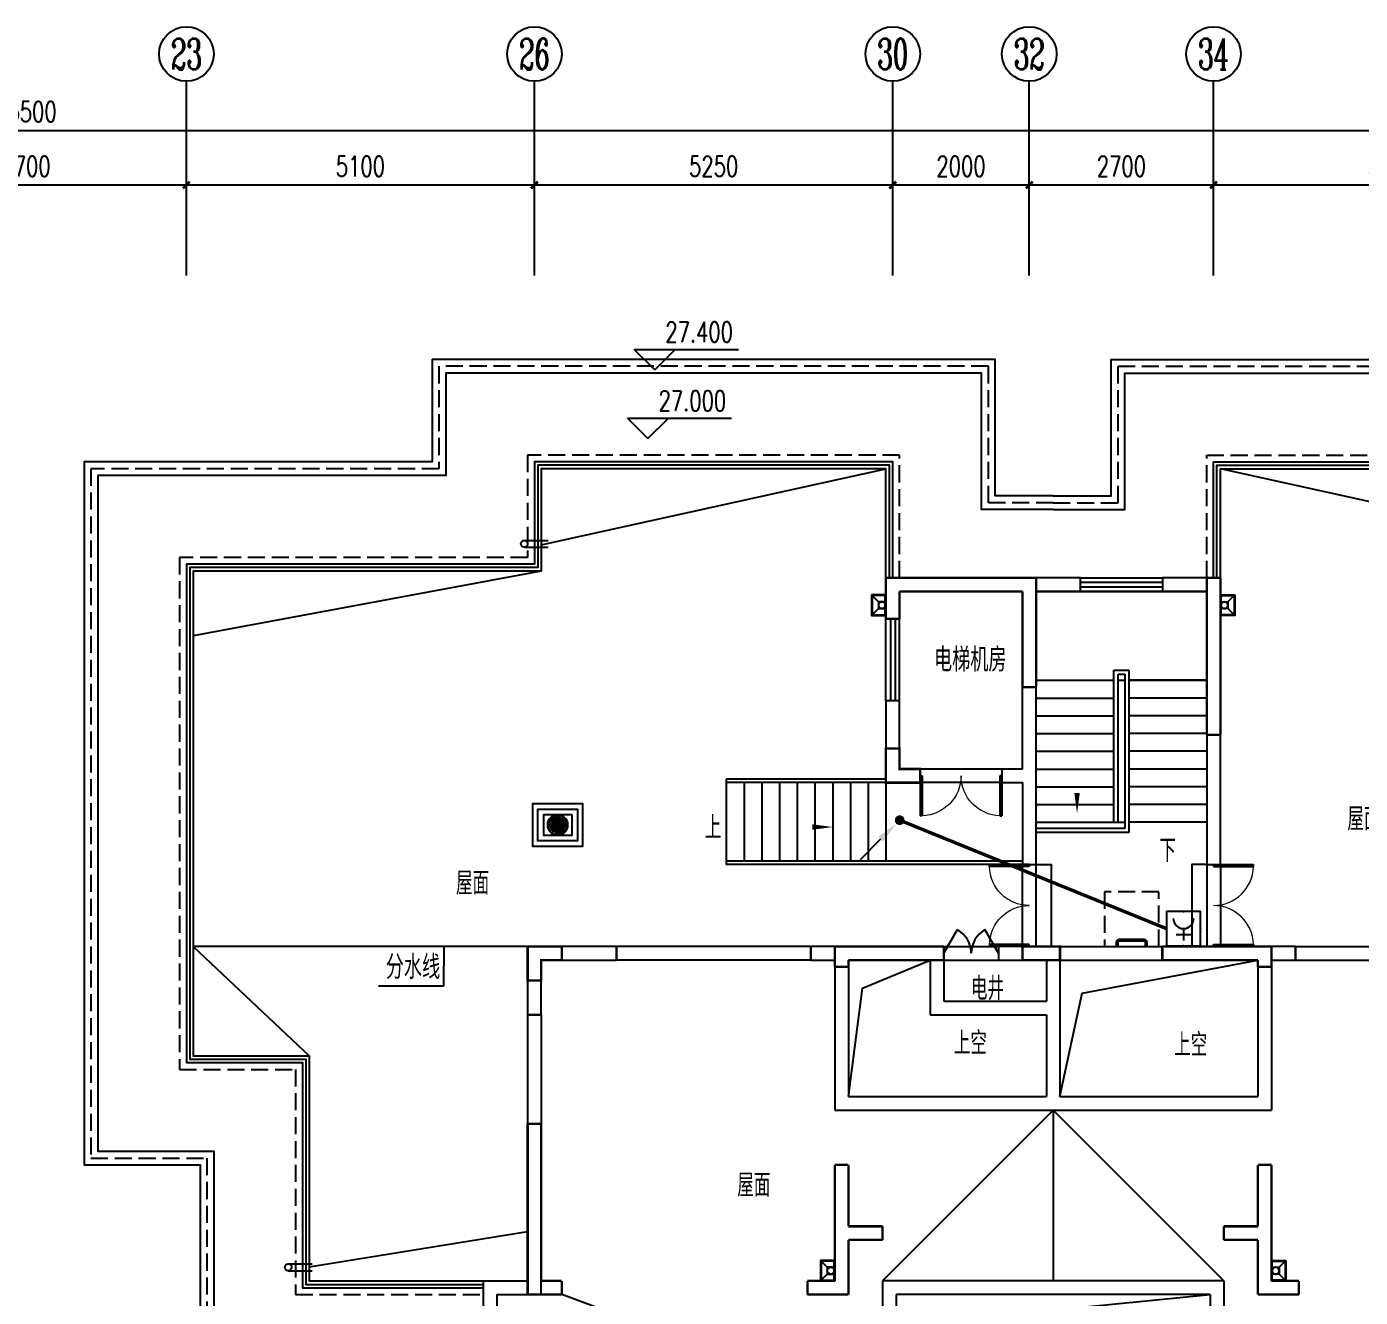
# Model space of a CAD drawing. Extents: x -993182 to -819982, y 169304 to 600104.
# Drawn here: x -865189 to -845648, y 243428 to 262045 of the extents above; entities that cross this region are included whole.
import ezdxf
from ezdxf.enums import TextEntityAlignment as Align

# ---------------------------------------------------------------- set-up
doc = ezdxf.new("R2010")
doc.units = 0
doc.header["$LTSCALE"] = 1000
doc.header["$MEASUREMENT"] = 0
doc.linetypes.add('DASH', pattern=[0.35, 0.25, -0.1])
for name, color, linetype in [('AXIS', 3, 'Continuous'), ('DIM_ELEV', 3, 'Continuous'), ('DIM_LEAD', 3, 'Continuous'), ('DIM_SYMB', 3, 'Continuous'), ('EQUIP-消防', 3, 'Continuous'), ('HATCH', 4, 'Continuous'), ('LWIRE', 4, 'Continuous'), ('PUB_HATCH', 8, 'Continuous'), ('PUB_TEXT', 7, 'Continuous'), ('STAIR', 2, 'Continuous'), ('WALL', 4, 'Continuous'), ('WINDOW', 2, 'Continuous'), ('WIRE-照明', 1, 'Continuous'), ('屋面', 139, 'Continuous'), ('栏杆', 169, 'Continuous'), ('面层', 215, 'Continuous')]:
    doc.layers.add(name, color=color, linetype=linetype)
doc.styles.add('_TCH_AXIS', font='COMPLEX', dxfattribs={"bigfont": 'GBCBIG'})
doc.styles.add('_TCH_DIM', font='SIMPLEX', dxfattribs={"bigfont": 'GBCBIG'})
doc.styles.add('_TCH_DIM_T3', font='SIMPLEX', dxfattribs={"width": 0.705882, "bigfont": 'GBCBIG'})
doc.styles.add('_TCH_WINDOW', font='ICED', dxfattribs={"width": 0.8, "height": 3.5, "bigfont": 'BZHZ'})
doc.styles.add('hnurban', font='tssdeng.shx', dxfattribs={"width": 0.8, "bigfont": 'tssdchn.shx'})
doc.styles.get("Standard").update_dxf_attribs({"font": 'gbenor.shx', "bigfont": 'gbcbig.shx'})
doc.dimstyles.new('_TCH_ARCH&&100', dxfattribs={"dimtxt": 297.5, "dimasz": 100, "dimexe": 250, "dimexo": 300, "dimgap": 126.25, "dimtad": 1, "dimdec": 0, "dimzin": 0, "dimdsep": 46, "dimtxsty": '_TCH_DIM_T3', "dimblk": 'ARCHTICK', "dimcen": 0.09, "dimclrt": 7, "dimazin": 2, "dimtfac": 1, "dimtdec": 0, "dimtix": 1, "dimtmove": 2, "dimatfit": 3, "dimfxl": 0, "dimtolj": 1, "dimtzin": 0, "dimarcsym": 0})

# ---------------------------------------------------------------- blocks, each defined once
blk = doc.blocks.new('A$C72BA2012')
at = {"color": 6}
for p, q in [((100, 200), (0, 300)), ((11, 290), (10, 290)), ((10, 290), (10, 10)), ((200, 290), (10, 290)), ((200, 10), (200, 290)), ((100, 100), (0, 0)), ((10, 10), (200, 10))]:
    blk.add_line(p, q, dxfattribs=at)
blk.add_lwpolyline([(0, 300), (0, 0), (210, 0), (210, 300), (0, 300)], dxfattribs=at)
blk.add_lwpolyline([(200, 100), (200, 200), (100, 200), (100, 100)], close=True, dxfattribs=at)
blk.add_circle((150, 150), 50, dxfattribs=at)
blk = doc.blocks.new('A$C26F86BD8')
at = {"color": 6}
for points in [[(0, 310), (0, 620), (370, 620), (740, 620), (740, 310), (740, 0), (370, 0), (0, 0)], [(660, 310), (660, 540), (370, 540), (80, 540), (80, 310), (80, 80), (370, 80), (660, 80)]]:
    blk.add_lwpolyline(points, close=True, dxfattribs=at)
blk.add_lwpolyline([(160, 460), (580, 460), (580, 160), (160, 160), (160, 460)], dxfattribs=at)
for radius in [151, 15.1, 5.03]:
    blk.add_circle((370, 310), radius, dxfattribs=at)
at = {"layer": 'PUB_HATCH'}
for centre, start, end in [((236, 256), 27.8627, 85.0689), ((227, 293), 12.8627, 70.0689), ((228, 330), 357.8627, 55.0689), ((238, 367), 342.8627, 40.0689), ((257, 399), 327.8627, 25.0689), ((284, 425), 312.8627, 10.0689), ((316, 444), 297.8627, 355.0689), ((353, 453), 282.8627, 340.0689), ((281, 197), 57.8627, 115.0689), ((313, 178), 72.8627, 130.0689), ((255, 224), 42.8627, 100.0689), ((350, 168), 87.8627, 145.0689), ((387, 167), 102.8627, 160.0689), ((424, 176), 117.8627, 175.0689), ((456, 195), 132.8627, 190.0689), ((483, 221), 147.8627, 205.0689), ((502, 253), 162.8627, 220.0689), ((512, 290), 177.8627, 235.0689), ((513, 327), 192.8627, 250.0689), ((504, 364), 207.8627, 265.0689), ((485, 396), 222.8627, 280.0689), ((459, 423), 237.8627, 295.0689), ((427, 442), 252.8627, 310.0689), ((390, 452), 267.8627, 325.0689)]:
    blk.add_arc(centre, 144, start, end, dxfattribs=at)
blk = doc.blocks.new('A$C4E4A79F1')
at = {"color": 6}
for points in [[(0, 350), (0, 0)], [(100, 350), (100, 0)]]:
    blk.add_lwpolyline(points, dxfattribs=at)
blk.add_circle((50, 350), 50, dxfattribs=at)
blk = doc.blocks.new('q6')
at = {"color": 3, "const_width": 35}
for points in [[(-478162, -604927), (-475962, -604927)], [(-478162, -605527), (-478162, -604927)], [(-475962, -606527), (-475962, -604927)], [(-473462, -607227), (-473462, -604927)], [(-473462, -604927), (-473262, -604927)], [(-473262, -607227), (-473262, -604927)], [(-477962, -605127), (-476162, -605127)], [(-477962, -605527), (-477962, -605127)], [(-476162, -606527), (-476162, -605127)], [(-477962, -605527), (-478162, -605527)], [(-475962, -606527), (-476162, -606527)], [(-473262, -607227), (-473462, -607227)], [(-478912, -610327), (-477312, -610327)], [(-478912, -610627), (-478912, -610327)], [(-477312, -610327), (-477312, -610527)], [(-474112, -610327), (-473462, -610327)], [(-474112, -610527), (-474112, -610327)], [(-473462, -610327), (-473462, -610327)], [(-473462, -610327), (-473262, -610327)], [(-473262, -610327), (-473262, -610327)], [(-473262, -610327), (-472512, -610327)], [(-472512, -610627), (-472512, -610327)], [(-478712, -610627), (-478912, -610627)], [(-478712, -610527), (-477312, -610527)], [(-478712, -610627), (-478712, -610527)], [(-474112, -610527), (-473262, -610527)], [(-473262, -610527), (-472712, -610527)], [(-472712, -610627), (-472712, -610527)], [(-472512, -610627), (-472712, -610627)], [(-483412, -615427), (-483412, -612927)], [(-483412, -612927), (-483212, -612927)], [(-483212, -615227), (-483212, -612927)], [(-478912, -614427), (-478912, -613527)], [(-478912, -613527), (-478712, -613527)], [(-478712, -614427), (-478712, -613527)], [(-472712, -614427), (-472712, -613527)], [(-472712, -613527), (-472512, -613527)], [(-472512, -614427), (-472512, -613527)], [(-478912, -615227), (-478912, -614427)], [(-478712, -614427), (-478212, -614427)], [(-478212, -614427), (-478212, -614627)], [(-473212, -614427), (-472712, -614427)], [(-473212, -614627), (-473212, -614427)], [(-472512, -615227), (-472512, -614427)], [(-478712, -614627), (-478212, -614627)], [(-478712, -615427), (-478712, -614627)], [(-473212, -614627), (-472712, -614627)], [(-472712, -615427), (-472712, -614627)], [(-483212, -615227), (-482912, -615227)], [(-482912, -615227), (-482912, -615427)], [(-479312, -615227), (-478912, -615227)], [(-479312, -615427), (-479312, -615227)], [(-472512, -615227), (-472112, -615227)], [(-472112, -615227), (-472112, -615427)], [(-483412, -615427), (-482912, -615427)], [(-479312, -615427), (-478712, -615427)], [(-472712, -615427), (-472112, -615427)]]:
    blk.add_lwpolyline(points, dxfattribs=at)
for points in [[(-478162, -607927), (-477662, -607927), (-477662, -607727), (-477962, -607727), (-477962, -607427), (-478162, -607427)], [(-483412, -610827), (-483212, -610827), (-483212, -610527), (-482912, -610527), (-482912, -610327), (-483412, -610327)], [(-476162, -610527), (-476162, -610327), (-475962, -610327), (-475962, -610327), (-475612, -610327), (-475612, -610527)]]:
    blk.add_lwpolyline(points, close=True, dxfattribs=at)
blk = doc.blocks.new('$WINLIB2D$00000001')
at = {"color": 0}
for points in [[(-0.5, 0.5), (-0.5, -0.5)], [(-0.5, 0.5), (0.5, 0.5)], [(0.5, -0.5), (0.5, 0.5)], [(0.5, 0.167), (-0.5, 0.167)], [(0.5, -0.167), (-0.5, -0.167)], [(-0.5, -0.5), (0.5, -0.5)]]:
    blk.add_lwpolyline(points, dxfattribs=at)
blk = doc.blocks.new('$DorLib2D$00000002')
for p, q in [((-0.5, 0), (-0.5, 0.4875)), ((-0.475, 0.4875), (-0.5, 0.4875)), ((-0.475, 0), (-0.475, 0.4875)), ((0.475, 0), (0.475, 0.4875)), ((0.475, 0.4875), (0.5, 0.4875)), ((0.5, 0), (0.5, 0.4875)), ((-0.5, 0), (-0.475, 0)), ((0.5, 0), (0.475, 0))]:
    blk.add_line(p, q)
at = {"lineweight": 13}
for centre, start, end in [((-0.4875, 0), 0, 88.53072), ((0.4875, 0), 91.46928, 180)]:
    blk.add_arc(centre, 0.4875, start, end, dxfattribs=at)
blk = doc.blocks.new('$DorLib2D$00000231')
at = {"color": 0}
for p, q in [((-0.5, 0), (-0.25, 0.433)), ((0.5, 0), (0.25, 0.433))]:
    blk.add_line(p, q, dxfattribs=at)
for centre, start, end in [((-0.5, 0), 0, 60), ((0.5, 0), 120, 180)]:
    blk.add_arc(centre, 0.5, start, end, dxfattribs=at)
blk = doc.blocks.new('_ArchTick')
at = {"color": 0, "linetype": 'ByBlock', "const_width": 0.4}
blk.add_lwpolyline([(-0.5, -0.5), (0.5, 0.5)], dxfattribs=at)
blk = doc.blocks.new('*D554')
at = {"layer": 'AXIS', "color": 0, "lineweight": -2}
for p, q in [((-254109, -485920), (-254109, -483544)), ((-198609, -485920), (-198609, -483544)), ((-254109, -483794), (-198609, -483794))]:
    blk.add_line(p, q, dxfattribs=at)
at = {"layer": 'Defpoints', "color": 0}
for p in [(-198609, -483794), (-254109, -486220), (-198609, -486220)]:
    blk.add_point(p, dxfattribs=at)
at = {"layer": 'AXIS', "color": 0, "lineweight": -2, "xscale": 100, "yscale": 100, "zscale": 100, "rotation": 180}
blk.add_blockref('_ArchTick', (-254109, -483794), dxfattribs=at)
at = {"layer": 'AXIS', "color": 0, "lineweight": -2, "xscale": 100, "yscale": 100, "zscale": 100}
blk.add_blockref('_ArchTick', (-198609, -483794), dxfattribs=at)
at = {"layer": 'AXIS', "color": 7, "insert": (-226359, -483519), "char_height": 297.5, "attachment_point": 5, "style": '_TCH_DIM_T3'}
blk.add_mtext('\\A1;55500', dxfattribs=at)
blk = doc.blocks.new('*D561')
at = {"layer": 'AXIS', "color": 0, "lineweight": -2}
for p, q in [((-228709, -485920), (-228709, -484344)), ((-224009, -485920), (-224009, -484344)), ((-228709, -484594), (-224009, -484594))]:
    blk.add_line(p, q, dxfattribs=at)
at = {"layer": 'Defpoints', "color": 0}
for p in [(-224009, -484594), (-228709, -486220), (-224009, -486220)]:
    blk.add_point(p, dxfattribs=at)
at = {"layer": 'AXIS', "color": 0, "lineweight": -2, "xscale": 100, "yscale": 100, "zscale": 100, "rotation": 180}
blk.add_blockref('_ArchTick', (-228709, -484594), dxfattribs=at)
at = {"layer": 'AXIS', "color": 0, "lineweight": -2, "xscale": 100, "yscale": 100, "zscale": 100}
blk.add_blockref('_ArchTick', (-224009, -484594), dxfattribs=at)
at = {"layer": 'AXIS', "color": 7, "insert": (-226359, -484319), "char_height": 297.5, "attachment_point": 5, "style": '_TCH_DIM_T3'}
blk.add_mtext('\\A1;4700', dxfattribs=at)
blk = doc.blocks.new('*D562')
at = {"layer": 'AXIS', "color": 0, "lineweight": -2}
for p, q in [((-224009, -485920), (-224009, -484344)), ((-218909, -485920), (-218909, -484344)), ((-224009, -484594), (-218909, -484594))]:
    blk.add_line(p, q, dxfattribs=at)
at = {"layer": 'Defpoints', "color": 0}
for p in [(-218909, -484594), (-224009, -486220), (-218909, -486220)]:
    blk.add_point(p, dxfattribs=at)
at = {"layer": 'AXIS', "color": 0, "lineweight": -2, "xscale": 100, "yscale": 100, "zscale": 100, "rotation": 180}
blk.add_blockref('_ArchTick', (-224009, -484594), dxfattribs=at)
at = {"layer": 'AXIS', "color": 0, "lineweight": -2, "xscale": 100, "yscale": 100, "zscale": 100}
blk.add_blockref('_ArchTick', (-218909, -484594), dxfattribs=at)
at = {"layer": 'AXIS', "color": 7, "insert": (-221459, -484319), "char_height": 297.5, "attachment_point": 5, "style": '_TCH_DIM_T3'}
blk.add_mtext('\\A1;5100', dxfattribs=at)
blk = doc.blocks.new('*D563')
at = {"layer": 'AXIS', "color": 0, "lineweight": -2}
for p, q in [((-218909, -485920), (-218909, -484344)), ((-213659, -485920), (-213659, -484344)), ((-218909, -484594), (-213659, -484594))]:
    blk.add_line(p, q, dxfattribs=at)
at = {"layer": 'Defpoints', "color": 0}
for p in [(-213659, -484594), (-218909, -486220), (-213659, -486220)]:
    blk.add_point(p, dxfattribs=at)
at = {"layer": 'AXIS', "color": 0, "lineweight": -2, "xscale": 100, "yscale": 100, "zscale": 100, "rotation": 180}
blk.add_blockref('_ArchTick', (-218909, -484594), dxfattribs=at)
at = {"layer": 'AXIS', "color": 0, "lineweight": -2, "xscale": 100, "yscale": 100, "zscale": 100}
blk.add_blockref('_ArchTick', (-213659, -484594), dxfattribs=at)
at = {"layer": 'AXIS', "color": 7, "insert": (-216284, -484319), "char_height": 297.5, "attachment_point": 5, "style": '_TCH_DIM_T3'}
blk.add_mtext('\\A1;5250', dxfattribs=at)
blk = doc.blocks.new('*D564')
at = {"layer": 'AXIS', "color": 0, "lineweight": -2}
for p, q in [((-213659, -485920), (-213659, -484344)), ((-211659, -485920), (-211659, -484344)), ((-213659, -484594), (-211659, -484594))]:
    blk.add_line(p, q, dxfattribs=at)
at = {"layer": 'Defpoints', "color": 0}
for p in [(-211659, -484594), (-213659, -486220), (-211659, -486220)]:
    blk.add_point(p, dxfattribs=at)
at = {"layer": 'AXIS', "color": 0, "lineweight": -2, "xscale": 100, "yscale": 100, "zscale": 100, "rotation": 180}
blk.add_blockref('_ArchTick', (-213659, -484594), dxfattribs=at)
at = {"layer": 'AXIS', "color": 0, "lineweight": -2, "xscale": 100, "yscale": 100, "zscale": 100}
blk.add_blockref('_ArchTick', (-211659, -484594), dxfattribs=at)
at = {"layer": 'AXIS', "color": 7, "insert": (-212659, -484319), "char_height": 297.5, "attachment_point": 5, "style": '_TCH_DIM_T3'}
blk.add_mtext('\\A1;2000', dxfattribs=at)
blk = doc.blocks.new('*D565')
at = {"layer": 'AXIS', "color": 0, "lineweight": -2}
for p, q in [((-211659, -485920), (-211659, -484344)), ((-208959, -485920), (-208959, -484344)), ((-211659, -484594), (-208959, -484594))]:
    blk.add_line(p, q, dxfattribs=at)
at = {"layer": 'Defpoints', "color": 0}
for p in [(-208959, -484594), (-211659, -486220), (-208959, -486220)]:
    blk.add_point(p, dxfattribs=at)
at = {"layer": 'AXIS', "color": 0, "lineweight": -2, "xscale": 100, "yscale": 100, "zscale": 100, "rotation": 180}
blk.add_blockref('_ArchTick', (-211659, -484594), dxfattribs=at)
at = {"layer": 'AXIS', "color": 0, "lineweight": -2, "xscale": 100, "yscale": 100, "zscale": 100}
blk.add_blockref('_ArchTick', (-208959, -484594), dxfattribs=at)
at = {"layer": 'AXIS', "color": 7, "insert": (-210309, -484319), "char_height": 297.5, "attachment_point": 5, "style": '_TCH_DIM_T3'}
blk.add_mtext('\\A1;2700', dxfattribs=at)
blk = doc.blocks.new('*D566')
at = {"layer": 'AXIS', "color": 0, "lineweight": -2}
for p, q in [((-208959, -485920), (-208959, -484344)), ((-203709, -485920), (-203709, -484344)), ((-208959, -484594), (-203709, -484594))]:
    blk.add_line(p, q, dxfattribs=at)
at = {"layer": 'Defpoints', "color": 0}
for p in [(-203709, -484594), (-208959, -486220), (-203709, -486220)]:
    blk.add_point(p, dxfattribs=at)
at = {"layer": 'AXIS', "color": 0, "lineweight": -2, "xscale": 100, "yscale": 100, "zscale": 100, "rotation": 180}
blk.add_blockref('_ArchTick', (-208959, -484594), dxfattribs=at)
at = {"layer": 'AXIS', "color": 0, "lineweight": -2, "xscale": 100, "yscale": 100, "zscale": 100}
blk.add_blockref('_ArchTick', (-203709, -484594), dxfattribs=at)
at = {"layer": 'AXIS', "color": 7, "insert": (-206334, -484319), "char_height": 297.5, "attachment_point": 5, "style": '_TCH_DIM_T3'}
blk.add_mtext('\\A1;5250', dxfattribs=at)
blk = doc.blocks.new('$equip$00002656')
for p, q in [((-0.5, 1), (-0.5, 0)), ((0.5, 1), (-0.5, 1)), ((0.5, 0), (0.5, 1)), ((0, 0.5), (0, 0.15)), ((-0.5, 0), (0.5, 0)), ((-0.219, 0.331), (0.222, 0.331))]:
    blk.add_line(p, q)
at = {"const_width": 0.04}
blk.add_lwpolyline([(-0.5, 1), (0.5, 1), (0.5, 0), (-0.5, 0), (-0.5, 1), (0.5, 1)], dxfattribs=at)
blk.add_arc((0, 0.8), 0.3, 180, 0)
for p in [(0, 1), (-0.5, 0.5), (0.5, 0.5), (0, 0)]:
    blk.add_point(p)
at = {"color": 7, "flags": 1}
for tag, height, p in [('B', 0.4, (0.762, 0.292)), ('A', 0.00002, (0, 0))]:
    blk.add_attdef(tag, text='', height=height, dxfattribs=at).set_placement(p, align=Align.MIDDLE_CENTER)
blk = doc.blocks.new('$TelecSys$00000081')
for p, q in [((0.104, 0.104), (0.104, 0.104)), ((-0.104, -0.104), (-0.104, -0.104)), ((-1.15, -1.15), (-0.55, -0.55))]:
    blk.add_line(p, q)
at = {"const_width": 0.142}
blk.add_lwpolyline([(0.071, 0, 1), (-0.071, 0, 1)], format="xyb", close=True, dxfattribs=at)
blk.add_solid([(-0.62, -0.48), (-0.48, -0.62), (-0.1, -0.1)])
at = {"width": 0.8, "flags": 9}
blk.add_attdef('A', (0, 0), '', height=0.00002, rotation=180, dxfattribs=at)
blk = doc.blocks.new('5#、7#楼参照')
at = {"color": 6}
for points in [[(-218808.8, -489864), (-213758.8, -488750.4)], [(-203808.8, -489864), (-208858.8, -488750.4)], [(-218808.8, -490250.4), (-223908.8, -491198)], [(-219008.8, -495750.4), (-223908.8, -495750.4)], [(-223908.8, -495750.4), (-222208.8, -497350.4)], [(-211308.8, -498150.4), (-213808.8, -500650.4)], [(-211308.8, -498150.4), (-211308.8, -500650.4)], [(-208808.8, -500650.4), (-211308.8, -498150.4)], [(-219008.8, -499929.5), (-222208.8, -500447)], [(-214115.1, -502479), (-218508.8, -500850.4)]]:
    blk.add_lwpolyline(points, dxfattribs=at)
for points in [[(-214308.8, -497950.4), (-214101.5, -496359.5), (-213108.8, -495950.4)], [(-211208.8, -497950.4), (-210882, -496433.5), (-208308.8, -495950.4)], [(-213608.8, -502640), (-213203.1, -501266), (-209008.8, -500850.4)]]:
    blk.add_lwpolyline(points)
at = {"layer": 'AXIS'}
for p, q in [((-224008.8, -485274.7), (-224008.8, -483074.4)), ((-218908.8, -485274.7), (-218908.8, -483074.4)), ((-213658.8, -485274.7), (-213658.8, -483074.4)), ((-211658.8, -485274.7), (-211658.8, -483074.4)), ((-208958.8, -485274.7), (-208958.8, -483074.4))]:
    blk.add_line(p, q, dxfattribs=at)
for centre in [(-224008.8, -482674.4), (-218908.8, -482674.4), (-213658.8, -482674.4), (-211658.8, -482674.4), (-208958.8, -482674.4)]:
    blk.add_circle(centre, 400, dxfattribs=at)
at = {"layer": 'DIM_ELEV'}
for p, q in [((-217146.5, -487302), (-217446.5, -487002)), ((-217446.5, -487002), (-215921.7, -487002)), ((-217146.5, -487302), (-216846.5, -487002)), ((-217245.5, -488310), (-217545.5, -488010)), ((-217545.5, -488010), (-216020.7, -488010)), ((-217245.5, -488310), (-216945.5, -488010))]:
    blk.add_line(p, q, dxfattribs=at)
at = {"layer": 'DIM_LEAD'}
for p, q in [((-220237.6, -495750.4), (-220240.8, -496331.8)), ((-220240.8, -496331.8), (-221193.4, -496331.8))]:
    blk.add_line(p, q, dxfattribs=at)
at = {"layer": 'DIM_SYMB'}
for points in [[(-209658.8, -494060.4, 0, 0, 0), (-209658.8, -491200.4, 0, 0, 0), (-210958.8, -491200.4, 0, 0, 0), (-210958.8, -493800.4, 0, 80, 0), (-210958.8, -493500.4, 0, 0, 0)], [(-216098.8, -494000.4, 0, 0, 0), (-214538.8, -494000.4, 0, 80, 0), (-214838.8, -494000.4, 0, 0, 0)]]:
    blk.add_lwpolyline(points, format="xyseb", dxfattribs=at)
at = {"layer": 'HATCH', "linetype": 'DASH'}
blk.add_lwpolyline([(-209758.8, -494950.4), (-210558.8, -494950.4), (-210558.8, -495750.4), (-209758.8, -495750.4), (-209758.8, -494950.4)], dxfattribs=at)
at = {"layer": 'STAIR'}
for p, q in [((-209058.8, -490550.4), (-211558.8, -490550.4)), ((-211558.8, -490550.4), (-211558.8, -491850.4)), ((-209058.8, -491850.4), (-209058.8, -490550.4)), ((-210418.8, -493930.4), (-210418.8, -491700.4)), ((-210418.8, -491700.4), (-210198.8, -491700.4)), ((-210358.8, -493930.4), (-210358.8, -491760.4)), ((-210358.8, -491760.4), (-210258.8, -491760.4)), ((-210258.8, -491760.4), (-210258.8, -494020.4)), ((-210198.8, -491700.4), (-210198.8, -494080.4)), ((-211558.8, -493930.4), (-211558.8, -491850.4)), ((-211558.8, -491850.4), (-210418.8, -491850.4)), ((-211558.8, -491850.4), (-210418.8, -491850.4)), ((-210358.8, -493930.4), (-210358.8, -491850.4)), ((-210358.8, -491850.4), (-210258.8, -491850.4)), ((-210258.8, -491850.4), (-210258.8, -493930.4)), ((-209058.8, -491850.4), (-210198.8, -491850.4)), ((-210198.8, -491850.4), (-209058.8, -491850.4)), ((-209058.8, -491850.4), (-209058.8, -493930.4)), ((-211558.8, -492110.4), (-210418.8, -492110.4)), ((-209058.8, -492110.4), (-210198.8, -492110.4)), ((-211558.8, -492370.4), (-210418.8, -492370.4)), ((-209058.8, -492370.4), (-210198.8, -492370.4)), ((-211558.8, -492630.4), (-210418.8, -492630.4)), ((-209058.8, -492630.4), (-210198.8, -492630.4)), ((-211558.8, -492890.4), (-210418.8, -492890.4)), ((-209058.8, -492890.4), (-210198.8, -492890.4)), ((-211558.8, -493150.4), (-210418.8, -493150.4)), ((-209058.8, -493150.4), (-210198.8, -493150.4)), ((-213758.8, -493350.4), (-213758.8, -494500.4)), ((-211558.8, -493410.4), (-210418.8, -493410.4)), ((-209058.8, -493410.4), (-210198.8, -493410.4)), ((-211558.8, -493670.4), (-210418.8, -493670.4)), ((-209058.8, -493670.4), (-210198.8, -493670.4)), ((-211558.8, -493930.4), (-210418.8, -493930.4)), ((-210418.8, -493930.4), (-210358.8, -493930.4)), ((-210418.8, -493930.4), (-210358.8, -493930.4)), ((-210358.8, -493930.4), (-210258.8, -493930.4)), ((-209058.8, -493930.4), (-210198.8, -493930.4)), ((-210258.8, -494020.4), (-211558.8, -494020.4)), ((-211558.8, -494080.4), (-211558.8, -494020.4)), ((-210198.8, -494080.4), (-211558.8, -494080.4))]:
    blk.add_line(p, q, dxfattribs=at)
for points in [[(-216098.8, -493300.4), (-216098.8, -494550.4)], [(-213758.8, -493300.4), (-216098.8, -493300.4)], [(-213758.8, -493350.4), (-216098.8, -493350.4)], [(-215838.8, -493350.4), (-215838.8, -494500.4)], [(-215578.8, -493350.4), (-215578.8, -494500.4)], [(-215318.8, -493350.4), (-215318.8, -494500.4)], [(-215058.8, -493350.4), (-215058.8, -494500.4)], [(-215058.8, -493350.4), (-215058.8, -494500.4)], [(-214798.8, -493350.4), (-214798.8, -494500.4)], [(-214538.8, -493350.4), (-214538.8, -494500.4)], [(-214278.8, -493350.4), (-214278.8, -494500.4)], [(-214018.8, -493350.4), (-214018.8, -494500.4)], [(-213758.8, -493350.4), (-213758.8, -494500.4)], [(-211758.8, -494500.4), (-216098.8, -494500.4)], [(-211758.8, -494550.4), (-216098.8, -494550.4)]]:
    blk.add_lwpolyline(points, dxfattribs=at)
for points in [[(-209933.8, -495750.4), (-209933.8, -495690.4, 0.4142136), (-209973.8, -495650.4), (-210343.8, -495650.4, 0.4142136), (-210383.8, -495690.4), (-210383.8, -495750.4)], [(-209953.8, -495750.4), (-209953.8, -495700.4, 0.4142136), (-209983.8, -495670.4), (-210333.8, -495670.4, 0.4142136), (-210363.8, -495700.4), (-210363.8, -495750.4)]]:
    blk.add_lwpolyline(points, format="xyb", dxfattribs=at)
at = {"layer": 'WALL'}
for p, q in [((-213758.8, -490350.4), (-213758.8, -490950.4)), ((-211658.8, -490350.4), (-213758.8, -490350.4)), ((-210908.8, -490350.4), (-211658.8, -490350.4)), ((-210908.8, -490550.4), (-210908.8, -490350.4)), ((-208858.8, -490350.4), (-209708.8, -490350.4)), ((-209708.8, -490350.4), (-209708.8, -490550.4)), ((-208858.8, -494550.4), (-208858.8, -490350.4)), ((-213558.8, -490950.4), (-213558.8, -490550.4)), ((-211758.8, -490550.4), (-213558.8, -490550.4)), ((-211758.8, -493150.4), (-211758.8, -490550.4)), ((-211558.8, -493250.4), (-211558.8, -490550.4)), ((-211558.8, -490550.4), (-210908.8, -490550.4)), ((-209708.8, -490550.4), (-209058.8, -490550.4)), ((-209058.8, -490550.4), (-209058.8, -494550.4)), ((-213758.8, -490950.4), (-213558.8, -490950.4)), ((-213558.8, -492150.4), (-213758.8, -492150.4)), ((-213758.8, -492150.4), (-213758.8, -493350.4)), ((-213558.8, -493150.4), (-213558.8, -492150.4)), ((-213258.8, -493150.4), (-213558.8, -493150.4)), ((-213258.8, -493350.4), (-213258.8, -493150.4)), ((-211758.8, -493150.4), (-212058.8, -493150.4)), ((-212058.8, -493150.4), (-212058.8, -493350.4)), ((-213758.8, -493350.4), (-213258.8, -493350.4)), ((-212058.8, -493350.4), (-211758.8, -493350.4)), ((-211758.8, -493350.4), (-211758.8, -494550.4)), ((-211558.8, -494550.4), (-211558.8, -493250.4)), ((-211758.8, -494550.4), (-211558.8, -494550.4)), ((-209058.8, -494550.4), (-208858.8, -494550.4)), ((-219008.8, -495750.4), (-219008.8, -496750.4)), ((-217708.8, -495750.4), (-219008.8, -495750.4)), ((-217708.8, -495950.4), (-217708.8, -495750.4)), ((-214408.8, -495750.4), (-214858.8, -495750.4)), ((-214858.8, -495750.4), (-214858.8, -495950.4)), ((-213658.8, -495750.4), (-214408.8, -495750.4)), ((-213658.8, -495750.4), (-213008.8, -495750.4)), ((-212908.8, -495750.4), (-213008.8, -495750.4)), ((-212908.8, -495950.4), (-212908.8, -495750.4)), ((-211758.8, -495750.4), (-212108.8, -495750.4)), ((-212108.8, -495750.4), (-212108.8, -495950.4)), ((-211558.8, -495750.4), (-211758.8, -495750.4)), ((-211558.8, -495750.4), (-211308.8, -495750.4)), ((-211308.8, -495750.4), (-209058.8, -495750.4)), ((-209058.8, -495750.4), (-208858.8, -495750.4)), ((-208858.8, -495750.4), (-208208.8, -495750.4)), ((-207758.8, -495750.4), (-208208.8, -495750.4)), ((-207758.8, -495950.4), (-207758.8, -495750.4)), ((-218808.8, -496750.4), (-218808.8, -495950.4)), ((-218808.8, -495950.4), (-217708.8, -495950.4)), ((-214858.8, -495950.4), (-214508.8, -495950.4)), ((-214508.8, -495950.4), (-214508.8, -498150.4)), ((-213658.8, -495950.4), (-214308.8, -495950.4)), ((-214308.8, -495950.4), (-214308.8, -497950.4)), ((-213658.8, -495950.4), (-213108.8, -495950.4)), ((-213108.8, -495950.4), (-213108.8, -496750.4)), ((-212908.8, -495950.4), (-212908.8, -496550.4)), ((-212108.8, -495950.4), (-211658.8, -495950.4)), ((-211658.8, -495950.4), (-211408.8, -495950.4)), ((-211408.8, -495950.4), (-211408.8, -496550.4)), ((-211208.8, -495950.4), (-211208.8, -496650.4)), ((-211208.8, -495950.4), (-208958.8, -495950.4)), ((-208958.8, -495950.4), (-208308.8, -495950.4)), ((-208308.8, -495950.4), (-208308.8, -497950.4)), ((-208108.8, -495950.4), (-208108.8, -498150.4)), ((-208108.8, -495950.4), (-207758.8, -495950.4)), ((-212908.8, -496550.4), (-211408.8, -496550.4)), ((-211208.8, -496650.4), (-211208.8, -497950.4)), ((-219008.8, -496750.4), (-218808.8, -496750.4)), ((-213108.8, -496750.4), (-211408.8, -496750.4)), ((-211408.8, -496750.4), (-211408.8, -497950.4)), ((-214308.8, -497950.4), (-211408.8, -497950.4)), ((-211208.8, -497950.4), (-208308.8, -497950.4)), ((-214508.8, -498150.4), (-211308.8, -498150.4)), ((-211308.8, -498150.4), (-208108.8, -498150.4)), ((-218808.8, -498350.4), (-219008.8, -498350.4)), ((-219008.8, -498350.4), (-219008.8, -500650.4)), ((-218808.8, -500850.4), (-218808.8, -498350.4)), ((-219658.8, -500650.4), (-219658.8, -502950.4)), ((-219658.8, -500650.4), (-219008.8, -500650.4)), ((-213808.8, -500650.4), (-213808.8, -502650.4)), ((-208808.8, -500650.4), (-213808.8, -500650.4)), ((-208808.8, -500650.4), (-208808.8, -502650.4)), ((-219458.8, -500850.4), (-219458.8, -502650.4)), ((-219458.8, -500850.4), (-218808.8, -500850.4)), ((-213608.8, -500850.4), (-213608.8, -502950.4)), ((-209008.8, -500850.4), (-213608.8, -500850.4)), ((-209008.8, -500850.4), (-209008.8, -502950.4))]:
    blk.add_line(p, q, dxfattribs=at)
at = {"layer": 'WINDOW'}
for p, q in [((-212058.8, -493150.4, 0), (-213258.8, -493150.4, 0)), ((-212058.8, -493350.4, 0), (-213258.8, -493350.4, 0)), ((-211758.8, -495750.4, 0), (-211758.8, -494550.4, 0)), ((-211558.8, -495750.4, 0), (-211558.8, -494550.4, 0)), ((-209058.8, -494550.4, 0), (-209058.8, -495750.4, 0)), ((-208858.8, -494550.4, 0), (-208858.8, -495750.4, 0)), ((-214858.8, -495750.4), (-217708.8, -495750.4)), ((-212908.8, -495750.4, 0), (-212108.8, -495750.4, 0)), ((-207758.8, -495750.4), (-204908.8, -495750.4)), ((-214858.8, -495950.4), (-217708.8, -495950.4)), ((-212908.8, -495950.4, 0), (-212108.8, -495950.4, 0)), ((-207758.8, -495950.4), (-204908.8, -495950.4)), ((-219008.8, -496750.4), (-219008.8, -498350.4)), ((-218808.8, -496750.4), (-218808.8, -498350.4))]:
    blk.add_line(p, q, dxfattribs=at)
at = {"layer": 'WINDOW', "linetype": 'DASH'}
for p, q in [((-217708.8, -495750.4), (-217708.8, -495950.4)), ((-214858.8, -495950.4), (-214858.8, -495750.4)), ((-207758.8, -495750.4), (-207758.8, -495950.4)), ((-218808.8, -496750.4), (-219008.8, -496750.4)), ((-219008.8, -498350.4), (-218808.8, -498350.4))]:
    blk.add_line(p, q, dxfattribs=at)
at = {"layer": 'WINDOW'}
for points in [[(-211558.8, -494550.4), (-211338.8, -494550.4), (-211338.8, -495750.4)], [(-209058.8, -494550.4), (-209278.8, -494550.4), (-209278.8, -495750.4)]]:
    blk.add_lwpolyline(points, dxfattribs=at)
at = {"layer": '屋面', "color": 152}
for points in [[(-211308.8, -489150.4), (-212158.8, -489150.4), (-212158.8, -487150.4), (-220408.8, -487150.4), (-220408.8, -488650.4), (-225508.8, -488650.4), (-225508.8, -498950.4), (-223808.8, -498950.4), (-223808.8, -502250.4), (-219658.8, -502250.4)], [(-211308.8, -489150.4), (-210458.8, -489150.4), (-210458.8, -487150.4), (-202208.8, -487150.4), (-202208.8, -488650.4), (-197108.8, -488650.4), (-197108.8, -498950.4), (-198808.8, -498950.4), (-198808.8, -502250.4), (-202958.8, -502250.4)], [(-211308.8, -489350.4), (-212358.8, -489350.4), (-212358.8, -487350.4), (-220208.8, -487350.4), (-220208.8, -488850.4), (-225308.8, -488850.4), (-225308.8, -498750.4), (-223608.8, -498750.4), (-223608.8, -502050.4), (-219658.8, -502050.4)], [(-211308.8, -489350.4), (-210258.8, -489350.4), (-210258.8, -487350.4), (-202408.8, -487350.4), (-202408.8, -488850.4), (-197308.8, -488850.4), (-197308.8, -498750.4), (-199008.8, -498750.4), (-199008.8, -502050.4), (-202958.8, -502050.4)], [(-213758.8, -490350.4), (-213758.8, -488750.4), (-218808.8, -488750.4), (-218808.8, -490250.4), (-223908.8, -490250.4), (-223908.8, -497350.4), (-222208.8, -497350.4), (-222208.8, -500650.4), (-219658.8, -500650.4)], [(-208858.8, -490350.4), (-208858.8, -488750.4), (-203808.8, -488750.4), (-203808.8, -490250.4), (-198708.8, -490250.4), (-198708.8, -497350.4), (-200408.8, -497350.4), (-200408.8, -500650.4), (-202958.8, -500650.4)]]:
    blk.add_lwpolyline(points, dxfattribs=at)
at = {"layer": '屋面', "color": 152, "linetype": 'DASH'}
for points in [[(-211308.8, -489250.4), (-212258.8, -489250.4), (-212258.8, -487250.4), (-220308.8, -487250.4), (-220308.8, -488750.4), (-225408.8, -488750.4), (-225408.8, -498850.4), (-223708.8, -498850.4), (-223708.8, -502150.4), (-219658.8, -502150.4)], [(-211308.8, -489250.4), (-210358.8, -489250.4), (-210358.8, -487250.4), (-202308.8, -487250.4), (-202308.8, -488750.4), (-197208.8, -488750.4), (-197208.8, -498850.4), (-198908.8, -498850.4), (-198908.8, -502150.4), (-202958.8, -502150.4)], [(-213558.8, -490350.4), (-213558.8, -490350.4), (-213558.8, -488550.4), (-219008.8, -488550.4), (-219008.8, -490050.4), (-224108.8, -490050.4), (-224108.8, -497550.4), (-222408.8, -497550.4), (-222408.8, -500850.4), (-219658.8, -500850.4)], [(-209058.8, -490350.4), (-209058.8, -490350.4), (-209058.8, -488550.4), (-203608.8, -488550.4), (-203608.8, -490050.4), (-198508.8, -490050.4), (-198508.8, -497550.4), (-200208.8, -497550.4), (-200208.8, -500850.4), (-202958.8, -500850.4)]]:
    blk.add_lwpolyline(points, dxfattribs=at)
at = {"layer": '栏杆'}
for points in [[(-213658.8, -490350.4), (-213658.8, -488650.4), (-218908.8, -488650.4), (-218908.8, -490150.4), (-224008.8, -490150.4), (-224008.8, -497450.4), (-222308.8, -497450.4), (-222308.8, -500750.4), (-219658.8, -500750.4)], [(-213708.8, -490350.4), (-213708.8, -488700.4), (-218858.8, -488700.4), (-218858.8, -490200.4), (-223958.8, -490200.4), (-223958.8, -497400.4), (-222258.8, -497400.4), (-222258.8, -500700.4), (-219658.8, -500700.4)], [(-208958.8, -490350.4), (-208958.8, -488650.4), (-203708.8, -488650.4), (-203708.8, -490150.4), (-198608.8, -490150.4), (-198608.8, -497450.4), (-200308.8, -497450.4), (-200308.8, -500750.4), (-202958.8, -500750.4)], [(-208908.8, -490350.4), (-208908.8, -488700.4), (-203758.8, -488700.4), (-203758.8, -490200.4), (-198658.8, -490200.4), (-198658.8, -497400.4), (-200358.8, -497400.4), (-200358.8, -500700.4), (-202958.8, -500700.4)]]:
    blk.add_lwpolyline(points, dxfattribs=at)
at = {"color": 6}
for p, rotation in [((-218709.5, -489900.4), 90.00000000000001), ((-222167, -500500.4), 90.00000000001023)]:
    blk.add_blockref('A$C4E4A79F1', p, dxfattribs=dict(at, rotation=rotation))
for p in [(-213968.8, -490900.4), (-214718.8, -500650.4)]:
    blk.add_blockref('A$C72BA2012', p, dxfattribs=at)
at = {"color": 6, "xscale": -1}
for name, p in [('A$C72BA2012', (-208648.8, -490900.4)), ('A$C26F86BD8', (-218198.8, -494280.4)), ('A$C72BA2012', (-207898.8, -500650.4))]:
    blk.add_blockref(name, p, dxfattribs=at)
at = {"layer": 'WINDOW'}
for name, p, xscale, yscale, zscale, rotation in [('$WINLIB2D$00000001', (-210308.8, -490450.4), -1200, 200, -1200, 179.9999999034835), ('$WINLIB2D$00000001', (-213658.8, -491550.4), -1200, 200, -1200, 270), ('$DorLib2D$00000002', (-212658.8, -493250.4), -1200, 1200, -1200, 180), ('$DorLib2D$00000002', (-211658.8, -495150.4), -1200, 1200, -1200, 90.00000042560859), ('$DorLib2D$00000002', (-208958.8, -495150.4), 1200, 1200, 1200, 270), ('$DorLib2D$00000231', (-212508.8, -495850.4), 800, 800, 800, 4.940819376204145e-12)]:
    blk.add_blockref(name, p, dxfattribs=dict(at, xscale=xscale, yscale=yscale, zscale=zscale, rotation=rotation))
at = {"layer": '面层'}
blk.add_blockref('q6', (264403, 114576.6), dxfattribs=at)
at = {"layer": 'AXIS', "color": 7, "style": '_TCH_AXIS'}
for s, width, p, p2 in [('23', 0.617647, (-224235.1, -482900.7), (-223782.5, -482900.7)), ('26', 0.617647, (-219135.1, -482900.7), (-218682.5, -482900.7)), ('30', 0.636364, (-213885.1, -482900.7), (-213432.5, -482900.7)), ('32', 0.636364, (-211885.1, -482900.7), (-211432.5, -482900.7)), ('34', 0.6, (-209185.1, -482900.7), (-208732.5, -482900.7))]:
    blk.add_text(s, height=452.55, dxfattribs=dict(at, width=width)).set_placement(p, p2, align=Align.FIT)
at = {"layer": 'DIM_ELEV', "color": 7, "style": '_TCH_DIM', "width": 0.705882}
for s, p in [('27.400', (-216991.7, -486897)), ('27.000', (-217090.7, -487905))]:
    blk.add_text(s, height=297.5, dxfattribs=at).set_placement(p)
at = {"layer": 'DIM_LEAD', "color": 7, "style": '_TCH_WINDOW', "width": 0.8}
blk.add_text('分水线', height=350, dxfattribs=at).set_placement((-221088.4, -496226.8))
at = {"layer": 'DIM_SYMB', "color": 7, "style": '_TCH_DIM'}
for s, p in [('上', (-216412.3, -494175.4)), ('下', (-209753.7, -494515.4))]:
    blk.add_text(s, height=337.6, dxfattribs=at).set_placement(p)
at = {"layer": 'AXIS'}
for p1, p2, distance, picture, middle in [((-254108.8, -486220), (-198608.8, -486220), 2425.6, '*D554', (-226358.8, -483519.4)), ((-228708.8, -486220), (-224008.8, -486220), 1625.6, '*D561', (-226358.8, -484319.4)), ((-224008.8, -486220), (-218908.8, -486220), 1625.6, '*D562', (-221458.8, -484319.4)), ((-218908.8, -486220), (-213658.8, -486220), 1625.6, '*D563', (-216283.8, -484319.4)), ((-213658.8, -486220), (-211658.8, -486220), 1625.6, '*D564', (-212658.8, -484319.4)), ((-211658.8, -486220), (-208958.8, -486220), 1625.6, '*D565', (-210308.8, -484319.4)), ((-208958.8, -486220), (-203708.8, -486220), 1625.6, '*D566', (-206333.8, -484319.4))]:
    dim = blk.add_aligned_dim(p1=p1, p2=p2, distance=distance, dimstyle='_TCH_ARCH&&100', dxfattribs=at)
    dim.commit()
    dim.dimension.update_dxf_attribs({"geometry": picture, "text_midpoint": middle})

msp = doc.modelspace()

# ---------------------------------------------------------------- linework, layer by layer
at = {"layer": 'WIRE-照明', "linetype": 'Continuous', "const_width": 50}
msp.add_lwpolyline([(-852398, 250419), (-848489, 248830)], dxfattribs=at)

# ---------------------------------------------------------------- block references
at = {"layer": 'EQUIP-消防', "xscale": 500, "yscale": 500, "zscale": 500}
msp.add_blockref('$equip$00002656', (-848239, 248580), dxfattribs=at)
at = {"layer": 'LWIRE', "xscale": 500, "yscale": 500, "zscale": 500}
msp.add_blockref('$TelecSys$00000081', (-852398, 250419), dxfattribs=at)
at = {"layer": '面层'}
msp.add_blockref('5#、7#楼参照', (-638840, 744319), dxfattribs=at)

# ---------------------------------------------------------------- texts
at = {"layer": 'PUB_TEXT', "style": 'hnurban', "width": 0.8}
msp.add_text('电梯机房', height=350, dxfattribs=at).set_placement((-851896, 252595, 76424))
at = {"layer": 'PUB_TEXT'}
for s, p in [('屋面', (-845838, 250268)), ('屋面', (-858899, 249326)), ('电井', (-851355, 247784)), ('上空', (-851605, 246984, 0)), ('上空', (-848377, 246960, 0)), ('屋面', (-854778, 244902))]:
    msp.add_text(s, height=337.6, dxfattribs=at).set_placement(p)

doc.saveas('drawing.dxf')
